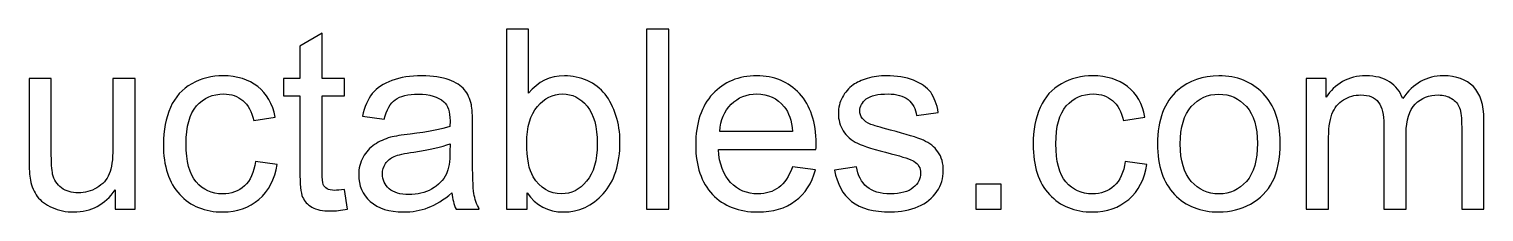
# Model space of a CAD drawing. Header units: centimetres. Extents: x -21.6 to 10.2, y -8.4 to 17.
# Drawn here: x -10.527 to -5.646, y 16.402 to 17.017 of the extents above; entities that cross this region are included whole.
import ezdxf

# ---------------------------------------------------------------- set-up
doc = ezdxf.new("R2010")
doc.units = ezdxf.units.CM
doc.header["$MEASUREMENT"] = 0
doc.layers.add('layer 1', color=7, linetype='Continuous')

msp = doc.modelspace()

# ---------------------------------------------------------------- linework, layer by layer
at = {"layer": 'layer 1', "color": 250}
for points, knots in [([(-9.46951, 16.47763), (-9.46951, 16.47763), (-9.45935, 16.41188), (-9.45935, 16.41188), (-9.45935, 16.41188), (-9.48023, 16.4075), (-9.499, 16.40524), (-9.51537, 16.40524), (-9.51537, 16.40524), (-9.54232, 16.40524), (-9.5632, 16.40948), (-9.57816, 16.41808), (-9.57816, 16.41808), (-9.59298, 16.42669), (-9.60342, 16.43784), (-9.60949, 16.45181), (-9.60949, 16.45181), (-9.61556, 16.46578), (-9.61852, 16.49513), (-9.61852, 16.53986), (-9.61852, 16.53986), (-9.61852, 16.53986), (-9.61852, 16.79302), (-9.61852, 16.79302), (-9.61852, 16.79302), (-9.61852, 16.79302), (-9.67355, 16.79302), (-9.67355, 16.79302), (-9.67355, 16.79302), (-9.67355, 16.79302), (-9.67355, 16.85059), (-9.67355, 16.85059), (-9.67355, 16.85059), (-9.67355, 16.85059), (-9.61852, 16.85059), (-9.61852, 16.85059), (-9.61852, 16.85059), (-9.61852, 16.85059), (-9.61852, 16.95925), (-9.61852, 16.95925), (-9.61852, 16.95925), (-9.61852, 16.95925), (-9.54401, 17.00398), (-9.54401, 17.00398), (-9.54401, 17.00398), (-9.54401, 17.00398), (-9.54401, 16.85059), (-9.54401, 16.85059), (-9.54401, 16.85059), (-9.54401, 16.85059), (-9.46951, 16.85059), (-9.46951, 16.85059), (-9.46951, 16.85059), (-9.46951, 16.85059), (-9.46951, 16.79302), (-9.46951, 16.79302), (-9.46951, 16.79302), (-9.46951, 16.79302), (-9.54401, 16.79302), (-9.54401, 16.79302), (-9.54401, 16.79302), (-9.54401, 16.79302), (-9.54401, 16.53563), (-9.54401, 16.53563), (-9.54401, 16.53563), (-9.54401, 16.51432), (-9.54274, 16.50063), (-9.54006, 16.49457), (-9.54006, 16.49457), (-9.53752, 16.4885), (-9.53329, 16.4837), (-9.52736, 16.48003), (-9.52736, 16.48003), (-9.52143, 16.4765), (-9.51297, 16.47467), (-9.50196, 16.47467), (-9.50196, 16.47467), (-9.49378, 16.47467), (-9.48291, 16.47566), (-9.46951, 16.47763)], [0, 0, 0, 0, 0.047619, 0.047619, 0.047619, 0.047619, 0.0952381, 0.0952381, 0.0952381, 0.0952381, 0.1428571, 0.1428571, 0.1428571, 0.1428571, 0.1904762, 0.1904762, 0.1904762, 0.1904762, 0.2380952, 0.2380952, 0.2380952, 0.2380952, 0.2857143, 0.2857143, 0.2857143, 0.2857143, 0.3333333, 0.3333333, 0.3333333, 0.3333333, 0.3809524, 0.3809524, 0.3809524, 0.3809524, 0.4285714, 0.4285714, 0.4285714, 0.4285714, 0.4761905, 0.4761905, 0.4761905, 0.4761905, 0.5238095, 0.5238095, 0.5238095, 0.5238095, 0.5714286, 0.5714286, 0.5714286, 0.5714286, 0.6190476, 0.6190476, 0.6190476, 0.6190476, 0.6666667, 0.6666667, 0.6666667, 0.6666667, 0.7142857, 0.7142857, 0.7142857, 0.7142857, 0.7619048, 0.7619048, 0.7619048, 0.7619048, 0.8095238, 0.8095238, 0.8095238, 0.8095238, 0.8571429, 0.8571429, 0.8571429, 0.8571429, 0.9047619, 0.9047619, 0.9047619, 0.9047619, 1, 1, 1, 1]), ([(-8.85652, 16.41117), (-8.85652, 16.41117), (-8.92595, 16.41117), (-8.92595, 16.41117), (-8.92595, 16.41117), (-8.92595, 16.41117), (-8.92595, 17.01739), (-8.92595, 17.01739), (-8.92595, 17.01739), (-8.92595, 17.01739), (-8.85144, 17.01739), (-8.85144, 17.01739), (-8.85144, 17.01739), (-8.85144, 17.01739), (-8.85144, 16.80106), (-8.85144, 16.80106), (-8.85144, 16.80106), (-8.81997, 16.84029), (-8.7799, 16.85991), (-8.73107, 16.85991), (-8.73107, 16.85991), (-8.70412, 16.85991), (-8.67844, 16.85454), (-8.65431, 16.84368), (-8.65431, 16.84368), (-8.63018, 16.83281), (-8.61042, 16.81743), (-8.59476, 16.79782), (-8.59476, 16.79782), (-8.57924, 16.77806), (-8.56696, 16.75435), (-8.55821, 16.72655), (-8.55821, 16.72655), (-8.54932, 16.6989), (-8.54494, 16.66912), (-8.54494, 16.63751), (-8.54494, 16.63751), (-8.54494, 16.56244), (-8.56357, 16.5043), (-8.60068, 16.46338), (-8.60068, 16.46338), (-8.63794, 16.42232), (-8.68253, 16.40186), (-8.7346, 16.40186), (-8.7346, 16.40186), (-8.78639, 16.40186), (-8.82703, 16.42345), (-8.85652, 16.46649), (-8.85652, 16.46649), (-8.85652, 16.46649), (-8.85652, 16.41117), (-8.85652, 16.41117)], [0, 0, 0, 0, 0.0714286, 0.0714286, 0.0714286, 0.0714286, 0.1428571, 0.1428571, 0.1428571, 0.1428571, 0.2142857, 0.2142857, 0.2142857, 0.2142857, 0.2857143, 0.2857143, 0.2857143, 0.2857143, 0.3571429, 0.3571429, 0.3571429, 0.3571429, 0.4285714, 0.4285714, 0.4285714, 0.4285714, 0.5, 0.5, 0.5, 0.5, 0.5714286, 0.5714286, 0.5714286, 0.5714286, 0.6428571, 0.6428571, 0.6428571, 0.6428571, 0.7142857, 0.7142857, 0.7142857, 0.7142857, 0.7857143, 0.7857143, 0.7857143, 0.7857143, 0.8571429, 0.8571429, 0.8571429, 0.8571429, 1, 1, 1, 1]), ([(-8.4559, 16.41117), (-8.4559, 16.41117), (-8.4559, 17.01739), (-8.4559, 17.01739), (-8.4559, 17.01739), (-8.4559, 17.01739), (-8.3814, 17.01739), (-8.3814, 17.01739), (-8.3814, 17.01739), (-8.3814, 17.01739), (-8.3814, 16.41117), (-8.3814, 16.41117), (-8.3814, 16.41117), (-8.3814, 16.41117), (-8.4559, 16.41117), (-8.4559, 16.41117)], [0, 0, 0, 0, 0.2, 0.2, 0.2, 0.2, 0.4, 0.4, 0.4, 0.4, 0.6, 0.6, 0.6, 0.6, 1, 1, 1, 1]), ([(-10.23843, 16.41117), (-10.23843, 16.41117), (-10.23843, 16.4765), (-10.23843, 16.4765), (-10.23843, 16.4765), (-10.27258, 16.42669), (-10.31886, 16.40186), (-10.37742, 16.40186), (-10.37742, 16.40186), (-10.40325, 16.40186), (-10.42738, 16.4068), (-10.44981, 16.41667), (-10.44981, 16.41667), (-10.47225, 16.42669), (-10.4889, 16.43911), (-10.49977, 16.45407), (-10.49977, 16.45407), (-10.51063, 16.46917), (-10.51825, 16.48751), (-10.52263, 16.50924), (-10.52263, 16.50924), (-10.52559, 16.52392), (-10.52714, 16.54706), (-10.52714, 16.57867), (-10.52714, 16.57867), (-10.52714, 16.57867), (-10.52714, 16.85059), (-10.52714, 16.85059), (-10.52714, 16.85059), (-10.52714, 16.85059), (-10.45264, 16.85059), (-10.45264, 16.85059), (-10.45264, 16.85059), (-10.45264, 16.85059), (-10.45264, 16.60746), (-10.45264, 16.60746), (-10.45264, 16.60746), (-10.45264, 16.56865), (-10.45108, 16.5424), (-10.44812, 16.529), (-10.44812, 16.529), (-10.44346, 16.50938), (-10.43359, 16.49414), (-10.41835, 16.483), (-10.41835, 16.483), (-10.40325, 16.47185), (-10.38462, 16.4662), (-10.36232, 16.4662), (-10.36232, 16.4662), (-10.34003, 16.4662), (-10.31914, 16.47185), (-10.29967, 16.48328), (-10.29967, 16.48328), (-10.2802, 16.49471), (-10.26637, 16.51037), (-10.25818, 16.52999), (-10.25818, 16.52999), (-10.25014, 16.5496), (-10.24605, 16.57825), (-10.24605, 16.61564), (-10.24605, 16.61564), (-10.24605, 16.61564), (-10.24605, 16.85059), (-10.24605, 16.85059), (-10.24605, 16.85059), (-10.24605, 16.85059), (-10.17154, 16.85059), (-10.17154, 16.85059), (-10.17154, 16.85059), (-10.17154, 16.85059), (-10.17154, 16.41117), (-10.17154, 16.41117), (-10.17154, 16.41117), (-10.17154, 16.41117), (-10.23843, 16.41117), (-10.23843, 16.41117)], [0, 0, 0, 0, 0.05, 0.05, 0.05, 0.05, 0.1, 0.1, 0.1, 0.1, 0.15, 0.15, 0.15, 0.15, 0.2, 0.2, 0.2, 0.2, 0.25, 0.25, 0.25, 0.25, 0.3, 0.3, 0.3, 0.3, 0.35, 0.35, 0.35, 0.35, 0.4, 0.4, 0.4, 0.4, 0.45, 0.45, 0.45, 0.45, 0.5, 0.5, 0.5, 0.5, 0.55, 0.55, 0.55, 0.55, 0.6, 0.6, 0.6, 0.6, 0.65, 0.65, 0.65, 0.65, 0.7, 0.7, 0.7, 0.7, 0.75, 0.75, 0.75, 0.75, 0.8, 0.8, 0.8, 0.8, 0.85, 0.85, 0.85, 0.85, 0.9, 0.9, 0.9, 0.9, 1, 1, 1, 1]), ([(-9.76754, 16.57204), (-9.76754, 16.57204), (-9.69473, 16.56188), (-9.69473, 16.56188), (-9.69473, 16.56188), (-9.70277, 16.51178), (-9.72309, 16.47269), (-9.75597, 16.44433), (-9.75597, 16.44433), (-9.78885, 16.41597), (-9.82935, 16.40186), (-9.87718, 16.40186), (-9.87718, 16.40186), (-9.93715, 16.40186), (-9.98542, 16.42147), (-10.02182, 16.4607), (-10.02182, 16.4607), (-10.05837, 16.49993), (-10.07657, 16.55609), (-10.07657, 16.62919), (-10.07657, 16.62919), (-10.07657, 16.6766), (-10.06867, 16.71795), (-10.05301, 16.75351), (-10.05301, 16.75351), (-10.03734, 16.78893), (-10.0135, 16.8156), (-9.98132, 16.83323), (-9.98132, 16.83323), (-9.94929, 16.85102), (-9.91444, 16.85991), (-9.87662, 16.85991), (-9.87662, 16.85991), (-9.82906, 16.85991), (-9.78998, 16.84791), (-9.75978, 16.82378), (-9.75978, 16.82378), (-9.72944, 16.79965), (-9.70997, 16.76536), (-9.7015, 16.72105), (-9.7015, 16.72105), (-9.7015, 16.72105), (-9.77347, 16.71004), (-9.77347, 16.71004), (-9.77347, 16.71004), (-9.78038, 16.73954), (-9.79252, 16.76169), (-9.81015, 16.77665), (-9.81015, 16.77665), (-9.82765, 16.79147), (-9.84882, 16.79894), (-9.87365, 16.79894), (-9.87365, 16.79894), (-9.91119, 16.79894), (-9.94167, 16.78554), (-9.96524, 16.75873), (-9.96524, 16.75873), (-9.98866, 16.73178), (-10.00037, 16.68944), (-10.00037, 16.6313), (-10.00037, 16.6313), (-10.00037, 16.57232), (-9.98908, 16.52956), (-9.96651, 16.50289), (-9.96651, 16.50289), (-9.94379, 16.47622), (-9.91429, 16.46282), (-9.87803, 16.46282), (-9.87803, 16.46282), (-9.84868, 16.46282), (-9.82427, 16.47171), (-9.80479, 16.48963), (-9.80479, 16.48963), (-9.78518, 16.50741), (-9.77276, 16.53492), (-9.76754, 16.57204)], [0, 0, 0, 0, 0.05, 0.05, 0.05, 0.05, 0.1, 0.1, 0.1, 0.1, 0.15, 0.15, 0.15, 0.15, 0.2, 0.2, 0.2, 0.2, 0.25, 0.25, 0.25, 0.25, 0.3, 0.3, 0.3, 0.3, 0.35, 0.35, 0.35, 0.35, 0.4, 0.4, 0.4, 0.4, 0.45, 0.45, 0.45, 0.45, 0.5, 0.5, 0.5, 0.5, 0.55, 0.55, 0.55, 0.55, 0.6, 0.6, 0.6, 0.6, 0.65, 0.65, 0.65, 0.65, 0.7, 0.7, 0.7, 0.7, 0.75, 0.75, 0.75, 0.75, 0.8, 0.8, 0.8, 0.8, 0.85, 0.85, 0.85, 0.85, 0.9, 0.9, 0.9, 0.9, 1, 1, 1, 1]), ([(-9.10897, 16.4662), (-9.13663, 16.44264), (-9.1633, 16.42613), (-9.18884, 16.41639), (-9.18884, 16.41639), (-9.21438, 16.40665), (-9.24175, 16.40186), (-9.27111, 16.40186), (-9.27111, 16.40186), (-9.31937, 16.40186), (-9.35648, 16.41357), (-9.38244, 16.43713), (-9.38244, 16.43713), (-9.40841, 16.46056), (-9.42139, 16.49062), (-9.42139, 16.52716), (-9.42139, 16.52716), (-9.42139, 16.54861), (-9.41645, 16.56823), (-9.40671, 16.58601), (-9.40671, 16.58601), (-9.39684, 16.60379), (-9.384, 16.6179), (-9.36819, 16.62862), (-9.36819, 16.62862), (-9.35225, 16.63935), (-9.33447, 16.64753), (-9.31457, 16.65304), (-9.31457, 16.65304), (-9.29989, 16.65685), (-9.27774, 16.66051), (-9.24825, 16.66418), (-9.24825, 16.66418), (-9.18813, 16.67124), (-9.14368, 16.67985), (-9.11532, 16.68972), (-9.11532, 16.68972), (-9.11504, 16.69988), (-9.1149, 16.70638), (-9.1149, 16.70906), (-9.1149, 16.70906), (-9.1149, 16.73925), (-9.12195, 16.76056), (-9.13606, 16.77298), (-9.13606, 16.77298), (-9.15511, 16.78977), (-9.18348, 16.7981), (-9.22101, 16.7981), (-9.22101, 16.7981), (-9.25615, 16.7981), (-9.28211, 16.79189), (-9.29876, 16.77961), (-9.29876, 16.77961), (-9.31556, 16.76734), (-9.32783, 16.7456), (-9.33588, 16.71428), (-9.33588, 16.71428), (-9.33588, 16.71428), (-9.40869, 16.72444), (-9.40869, 16.72444), (-9.40869, 16.72444), (-9.40206, 16.75562), (-9.39119, 16.78088), (-9.37595, 16.80007), (-9.37595, 16.80007), (-9.36071, 16.81926), (-9.3387, 16.83394), (-9.30991, 16.84438), (-9.30991, 16.84438), (-9.28127, 16.85468), (-9.24782, 16.85991), (-9.21, 16.85991), (-9.21, 16.85991), (-9.17247, 16.85991), (-9.14185, 16.85553), (-9.11828, 16.84664), (-9.11828, 16.84664), (-9.09486, 16.83775), (-9.0775, 16.82674), (-9.06649, 16.81334), (-9.06649, 16.81334), (-9.05549, 16.79993), (-9.04773, 16.783), (-9.04321, 16.76254), (-9.04321, 16.76254), (-9.04081, 16.74984), (-9.03954, 16.72698), (-9.03954, 16.6941), (-9.03954, 16.6941), (-9.03954, 16.6941), (-9.03954, 16.59532), (-9.03954, 16.59532), (-9.03954, 16.59532), (-9.03954, 16.52632), (-9.03799, 16.48271), (-9.03489, 16.46423), (-9.03489, 16.46423), (-9.03192, 16.44574), (-9.02571, 16.4281), (-9.01668, 16.41117), (-9.01668, 16.41117), (-9.01668, 16.41117), (-9.09458, 16.41117), (-9.09458, 16.41117), (-9.09458, 16.41117), (-9.10205, 16.42683), (-9.10685, 16.44518), (-9.10897, 16.4662)], [0, 0, 0, 0, 0.0357143, 0.0357143, 0.0357143, 0.0357143, 0.0714286, 0.0714286, 0.0714286, 0.0714286, 0.1071429, 0.1071429, 0.1071429, 0.1071429, 0.1428571, 0.1428571, 0.1428571, 0.1428571, 0.1785714, 0.1785714, 0.1785714, 0.1785714, 0.2142857, 0.2142857, 0.2142857, 0.2142857, 0.25, 0.25, 0.25, 0.25, 0.2857143, 0.2857143, 0.2857143, 0.2857143, 0.3214286, 0.3214286, 0.3214286, 0.3214286, 0.3571429, 0.3571429, 0.3571429, 0.3571429, 0.3928571, 0.3928571, 0.3928571, 0.3928571, 0.4285714, 0.4285714, 0.4285714, 0.4285714, 0.4642857, 0.4642857, 0.4642857, 0.4642857, 0.5, 0.5, 0.5, 0.5, 0.5357143, 0.5357143, 0.5357143, 0.5357143, 0.5714286, 0.5714286, 0.5714286, 0.5714286, 0.6071429, 0.6071429, 0.6071429, 0.6071429, 0.6428571, 0.6428571, 0.6428571, 0.6428571, 0.6785714, 0.6785714, 0.6785714, 0.6785714, 0.7142857, 0.7142857, 0.7142857, 0.7142857, 0.75, 0.75, 0.75, 0.75, 0.7857143, 0.7857143, 0.7857143, 0.7857143, 0.8214286, 0.8214286, 0.8214286, 0.8214286, 0.8571429, 0.8571429, 0.8571429, 0.8571429, 0.8928571, 0.8928571, 0.8928571, 0.8928571, 0.9285714, 0.9285714, 0.9285714, 0.9285714, 1, 1, 1, 1]), ([(-7.96639, 16.55341), (-7.96639, 16.55341), (-7.88934, 16.54325), (-7.88934, 16.54325), (-7.88934, 16.54325), (-7.90134, 16.49852), (-7.92377, 16.46366), (-7.95651, 16.43897), (-7.95651, 16.43897), (-7.98925, 16.41427), (-8.03102, 16.40186), (-8.08196, 16.40186), (-8.08196, 16.40186), (-8.14602, 16.40186), (-8.19682, 16.42161), (-8.23436, 16.46112), (-8.23436, 16.46112), (-8.2719, 16.50049), (-8.29066, 16.55595), (-8.29066, 16.62721), (-8.29066, 16.62721), (-8.29066, 16.70087), (-8.27175, 16.75816), (-8.2338, 16.7988), (-8.2338, 16.7988), (-8.19584, 16.83959), (-8.14659, 16.85991), (-8.08605, 16.85991), (-8.08605, 16.85991), (-8.02749, 16.85991), (-7.97965, 16.84001), (-7.94254, 16.80007), (-7.94254, 16.80007), (-7.90543, 16.76014), (-7.8868, 16.70398), (-7.8868, 16.63159), (-7.8868, 16.63159), (-7.8868, 16.62721), (-7.88694, 16.62058), (-7.88722, 16.61183), (-7.88722, 16.61183), (-7.88722, 16.61183), (-8.21446, 16.61183), (-8.21446, 16.61183), (-8.21446, 16.61183), (-8.21164, 16.56371), (-8.19809, 16.52674), (-8.17354, 16.5012), (-8.17354, 16.5012), (-8.14913, 16.47566), (-8.11851, 16.46282), (-8.08196, 16.46282), (-8.08196, 16.46282), (-8.05472, 16.46282), (-8.03144, 16.47001), (-8.01225, 16.48441), (-8.01225, 16.48441), (-7.99292, 16.4988), (-7.97768, 16.5218), (-7.96639, 16.55341)], [0, 0, 0, 0, 0.0625, 0.0625, 0.0625, 0.0625, 0.125, 0.125, 0.125, 0.125, 0.1875, 0.1875, 0.1875, 0.1875, 0.25, 0.25, 0.25, 0.25, 0.3125, 0.3125, 0.3125, 0.3125, 0.375, 0.375, 0.375, 0.375, 0.4375, 0.4375, 0.4375, 0.4375, 0.5, 0.5, 0.5, 0.5, 0.5625, 0.5625, 0.5625, 0.5625, 0.625, 0.625, 0.625, 0.625, 0.6875, 0.6875, 0.6875, 0.6875, 0.75, 0.75, 0.75, 0.75, 0.8125, 0.8125, 0.8125, 0.8125, 0.875, 0.875, 0.875, 0.875, 1, 1, 1, 1]), ([(-7.82485, 16.5424), (-7.82485, 16.5424), (-7.75119, 16.55426), (-7.75119, 16.55426), (-7.75119, 16.55426), (-7.7471, 16.52476), (-7.73553, 16.50219), (-7.71662, 16.48638), (-7.71662, 16.48638), (-7.69771, 16.47072), (-7.67118, 16.46282), (-7.63732, 16.46282), (-7.63732, 16.46282), (-7.60303, 16.46282), (-7.57763, 16.46973), (-7.56097, 16.4837), (-7.56097, 16.4837), (-7.54446, 16.49753), (-7.53614, 16.5139), (-7.53614, 16.53267), (-7.53614, 16.53267), (-7.53614, 16.54946), (-7.54362, 16.56272), (-7.55843, 16.57232), (-7.55843, 16.57232), (-7.56888, 16.57895), (-7.59428, 16.58728), (-7.63463, 16.59758), (-7.63463, 16.59758), (-7.6891, 16.61127), (-7.72678, 16.62312), (-7.74795, 16.63314), (-7.74795, 16.63314), (-7.76897, 16.6433), (-7.78492, 16.65713), (-7.79578, 16.67491), (-7.79578, 16.67491), (-7.80665, 16.69255), (-7.81215, 16.71216), (-7.81215, 16.73361), (-7.81215, 16.73361), (-7.81215, 16.75322), (-7.80764, 16.77129), (-7.79875, 16.78794), (-7.79875, 16.78794), (-7.78972, 16.80459), (-7.77758, 16.81842), (-7.7622, 16.82942), (-7.7622, 16.82942), (-7.75063, 16.83789), (-7.73482, 16.84509), (-7.71493, 16.85102), (-7.71493, 16.85102), (-7.69489, 16.85694), (-7.67358, 16.85991), (-7.65072, 16.85991), (-7.65072, 16.85991), (-7.61629, 16.85991), (-7.58609, 16.85497), (-7.56013, 16.84495), (-7.56013, 16.84495), (-7.53402, 16.83507), (-7.51483, 16.82152), (-7.50241, 16.80459), (-7.50241, 16.80459), (-7.49014, 16.78751), (-7.48153, 16.7648), (-7.47687, 16.73629), (-7.47687, 16.73629), (-7.47687, 16.73629), (-7.54969, 16.72613), (-7.54969, 16.72613), (-7.54969, 16.72613), (-7.55293, 16.74899), (-7.56253, 16.76691), (-7.57833, 16.77975), (-7.57833, 16.77975), (-7.59414, 16.79259), (-7.61643, 16.79894), (-7.64536, 16.79894), (-7.64536, 16.79894), (-7.67937, 16.79894), (-7.70378, 16.7933), (-7.71831, 16.78201), (-7.71831, 16.78201), (-7.73285, 16.77072), (-7.74019, 16.75746), (-7.74019, 16.74236), (-7.74019, 16.74236), (-7.74019, 16.73276), (-7.73722, 16.72401), (-7.73116, 16.71625), (-7.73116, 16.71625), (-7.72509, 16.70835), (-7.71563, 16.70172), (-7.70265, 16.6965), (-7.70265, 16.6965), (-7.69517, 16.69368), (-7.67344, 16.68733), (-7.63703, 16.67745), (-7.63703, 16.67745), (-7.58454, 16.66348), (-7.54785, 16.65191), (-7.52697, 16.64302), (-7.52697, 16.64302), (-7.50608, 16.63413), (-7.48971, 16.621), (-7.47786, 16.60407), (-7.47786, 16.60407), (-7.46587, 16.587), (-7.45994, 16.56583), (-7.45994, 16.54043), (-7.45994, 16.54043), (-7.45994, 16.51573), (-7.46714, 16.49245), (-7.48167, 16.47058), (-7.48167, 16.47058), (-7.4962, 16.44871), (-7.51709, 16.43177), (-7.54432, 16.41978), (-7.54432, 16.41978), (-7.5717, 16.40778), (-7.6026, 16.40186), (-7.63703, 16.40186), (-7.63703, 16.40186), (-7.69404, 16.40186), (-7.73765, 16.41371), (-7.76756, 16.43728), (-7.76756, 16.43728), (-7.79748, 16.46098), (-7.81653, 16.49598), (-7.82485, 16.5424)], [0, 0, 0, 0, 0.0294118, 0.0294118, 0.0294118, 0.0294118, 0.0588235, 0.0588235, 0.0588235, 0.0588235, 0.0882353, 0.0882353, 0.0882353, 0.0882353, 0.1176471, 0.1176471, 0.1176471, 0.1176471, 0.1470588, 0.1470588, 0.1470588, 0.1470588, 0.1764706, 0.1764706, 0.1764706, 0.1764706, 0.2058824, 0.2058824, 0.2058824, 0.2058824, 0.2352941, 0.2352941, 0.2352941, 0.2352941, 0.2647059, 0.2647059, 0.2647059, 0.2647059, 0.2941176, 0.2941176, 0.2941176, 0.2941176, 0.3235294, 0.3235294, 0.3235294, 0.3235294, 0.3529412, 0.3529412, 0.3529412, 0.3529412, 0.3823529, 0.3823529, 0.3823529, 0.3823529, 0.4117647, 0.4117647, 0.4117647, 0.4117647, 0.4411765, 0.4411765, 0.4411765, 0.4411765, 0.4705882, 0.4705882, 0.4705882, 0.4705882, 0.5, 0.5, 0.5, 0.5, 0.5294118, 0.5294118, 0.5294118, 0.5294118, 0.5588235, 0.5588235, 0.5588235, 0.5588235, 0.5882353, 0.5882353, 0.5882353, 0.5882353, 0.6176471, 0.6176471, 0.6176471, 0.6176471, 0.6470588, 0.6470588, 0.6470588, 0.6470588, 0.6764706, 0.6764706, 0.6764706, 0.6764706, 0.7058824, 0.7058824, 0.7058824, 0.7058824, 0.7352941, 0.7352941, 0.7352941, 0.7352941, 0.7647059, 0.7647059, 0.7647059, 0.7647059, 0.7941176, 0.7941176, 0.7941176, 0.7941176, 0.8235294, 0.8235294, 0.8235294, 0.8235294, 0.8529412, 0.8529412, 0.8529412, 0.8529412, 0.8823529, 0.8823529, 0.8823529, 0.8823529, 0.9117647, 0.9117647, 0.9117647, 0.9117647, 0.9411765, 0.9411765, 0.9411765, 0.9411765, 1, 1, 1, 1]), ([(-6.84963, 16.57204), (-6.84963, 16.57204), (-6.77682, 16.56188), (-6.77682, 16.56188), (-6.77682, 16.56188), (-6.78486, 16.51178), (-6.80518, 16.47269), (-6.83806, 16.44433), (-6.83806, 16.44433), (-6.87094, 16.41597), (-6.91144, 16.40186), (-6.95927, 16.40186), (-6.95927, 16.40186), (-7.01924, 16.40186), (-7.06751, 16.42147), (-7.10391, 16.4607), (-7.10391, 16.4607), (-7.14046, 16.49993), (-7.15866, 16.55609), (-7.15866, 16.62919), (-7.15866, 16.62919), (-7.15866, 16.6766), (-7.15076, 16.71795), (-7.1351, 16.75351), (-7.1351, 16.75351), (-7.11943, 16.78893), (-7.09559, 16.8156), (-7.06341, 16.83323), (-7.06341, 16.83323), (-7.03138, 16.85102), (-6.99653, 16.85991), (-6.95871, 16.85991), (-6.95871, 16.85991), (-6.91115, 16.85991), (-6.87207, 16.84791), (-6.84187, 16.82378), (-6.84187, 16.82378), (-6.81153, 16.79965), (-6.79206, 16.76536), (-6.78359, 16.72105), (-6.78359, 16.72105), (-6.78359, 16.72105), (-6.85556, 16.71004), (-6.85556, 16.71004), (-6.85556, 16.71004), (-6.86247, 16.73954), (-6.87461, 16.76169), (-6.89224, 16.77665), (-6.89224, 16.77665), (-6.90974, 16.79147), (-6.93091, 16.79894), (-6.95574, 16.79894), (-6.95574, 16.79894), (-6.99328, 16.79894), (-7.02376, 16.78554), (-7.04733, 16.75873), (-7.04733, 16.75873), (-7.07075, 16.73178), (-7.08246, 16.68944), (-7.08246, 16.6313), (-7.08246, 16.6313), (-7.08246, 16.57232), (-7.07117, 16.52956), (-7.0486, 16.50289), (-7.0486, 16.50289), (-7.02588, 16.47622), (-6.99638, 16.46282), (-6.96012, 16.46282), (-6.96012, 16.46282), (-6.93077, 16.46282), (-6.90636, 16.47171), (-6.88688, 16.48963), (-6.88688, 16.48963), (-6.86727, 16.50741), (-6.85485, 16.53492), (-6.84963, 16.57204)], [0, 0, 0, 0, 0.05, 0.05, 0.05, 0.05, 0.1, 0.1, 0.1, 0.1, 0.15, 0.15, 0.15, 0.15, 0.2, 0.2, 0.2, 0.2, 0.25, 0.25, 0.25, 0.25, 0.3, 0.3, 0.3, 0.3, 0.35, 0.35, 0.35, 0.35, 0.4, 0.4, 0.4, 0.4, 0.45, 0.45, 0.45, 0.45, 0.5, 0.5, 0.5, 0.5, 0.55, 0.55, 0.55, 0.55, 0.6, 0.6, 0.6, 0.6, 0.65, 0.65, 0.65, 0.65, 0.7, 0.7, 0.7, 0.7, 0.75, 0.75, 0.75, 0.75, 0.8, 0.8, 0.8, 0.8, 0.85, 0.85, 0.85, 0.85, 0.9, 0.9, 0.9, 0.9, 1, 1, 1, 1]), ([(-6.74125, 16.63088), (-6.74125, 16.71202), (-6.71867, 16.77213), (-6.67338, 16.81122), (-6.67338, 16.81122), (-6.6357, 16.84368), (-6.58955, 16.85991), (-6.53523, 16.85991), (-6.53523, 16.85991), (-6.47497, 16.85991), (-6.42558, 16.84015), (-6.3872, 16.80064), (-6.3872, 16.80064), (-6.34896, 16.76127), (-6.32977, 16.70666), (-6.32977, 16.63709), (-6.32977, 16.63709), (-6.32977, 16.58065), (-6.33823, 16.53634), (-6.35517, 16.50402), (-6.35517, 16.50402), (-6.3721, 16.47171), (-6.3968, 16.44659), (-6.42925, 16.42867), (-6.42925, 16.42867), (-6.46157, 16.41075), (-6.49699, 16.40186), (-6.53523, 16.40186), (-6.53523, 16.40186), (-6.59675, 16.40186), (-6.64642, 16.42147), (-6.68438, 16.46084), (-6.68438, 16.46084), (-6.72234, 16.50021), (-6.74125, 16.55694), (-6.74125, 16.63088)], [0, 0, 0, 0, 0.1, 0.1, 0.1, 0.1, 0.2, 0.2, 0.2, 0.2, 0.3, 0.3, 0.3, 0.3, 0.4, 0.4, 0.4, 0.4, 0.5, 0.5, 0.5, 0.5, 0.6, 0.6, 0.6, 0.6, 0.7, 0.7, 0.7, 0.7, 0.8, 0.8, 0.8, 0.8, 1, 1, 1, 1]), ([(-6.24242, 16.41117), (-6.24242, 16.41117), (-6.24242, 16.85059), (-6.24242, 16.85059), (-6.24242, 16.85059), (-6.24242, 16.85059), (-6.17553, 16.85059), (-6.17553, 16.85059), (-6.17553, 16.85059), (-6.17553, 16.85059), (-6.17553, 16.7885), (-6.17553, 16.7885), (-6.17553, 16.7885), (-6.16185, 16.80995), (-6.1435, 16.82731), (-6.12064, 16.84029), (-6.12064, 16.84029), (-6.09778, 16.85341), (-6.07182, 16.85991), (-6.04261, 16.85991), (-6.04261, 16.85991), (-6.01015, 16.85991), (-5.98348, 16.85313), (-5.96274, 16.83973), (-5.96274, 16.83973), (-5.94199, 16.82618), (-5.92732, 16.80741), (-5.91885, 16.78314), (-5.91885, 16.78314), (-5.88386, 16.83436), (-5.83856, 16.85991), (-5.78268, 16.85991), (-5.78268, 16.85991), (-5.73893, 16.85991), (-5.70521, 16.84791), (-5.68178, 16.82378), (-5.68178, 16.82378), (-5.65822, 16.79965), (-5.64636, 16.76254), (-5.64636, 16.71244), (-5.64636, 16.71244), (-5.64636, 16.71244), (-5.64636, 16.41117), (-5.64636, 16.41117), (-5.64636, 16.41117), (-5.64636, 16.41117), (-5.72087, 16.41117), (-5.72087, 16.41117), (-5.72087, 16.41117), (-5.72087, 16.41117), (-5.72087, 16.68775), (-5.72087, 16.68775), (-5.72087, 16.68775), (-5.72087, 16.71738), (-5.72341, 16.73883), (-5.72821, 16.75195), (-5.72821, 16.75195), (-5.73301, 16.76508), (-5.74176, 16.77552), (-5.7546, 16.78356), (-5.7546, 16.78356), (-5.7673, 16.79161), (-5.78225, 16.79556), (-5.79933, 16.79556), (-5.79933, 16.79556), (-5.83037, 16.79556), (-5.85606, 16.78526), (-5.87652, 16.7648), (-5.87652, 16.7648), (-5.89698, 16.74419), (-5.90714, 16.71131), (-5.90714, 16.66616), (-5.90714, 16.66616), (-5.90714, 16.66616), (-5.90714, 16.41117), (-5.90714, 16.41117), (-5.90714, 16.41117), (-5.90714, 16.41117), (-5.98165, 16.41117), (-5.98165, 16.41117), (-5.98165, 16.41117), (-5.98165, 16.41117), (-5.98165, 16.69636), (-5.98165, 16.69636), (-5.98165, 16.69636), (-5.98165, 16.72938), (-5.98771, 16.75421), (-5.99985, 16.77072), (-5.99985, 16.77072), (-6.01198, 16.78723), (-6.03188, 16.79556), (-6.0594, 16.79556), (-6.0594, 16.79556), (-6.08028, 16.79556), (-6.09961, 16.79005), (-6.11739, 16.77905), (-6.11739, 16.77905), (-6.13517, 16.76804), (-6.14802, 16.75195), (-6.15606, 16.73065), (-6.15606, 16.73065), (-6.16396, 16.70948), (-6.16791, 16.67886), (-6.16791, 16.63892), (-6.16791, 16.63892), (-6.16791, 16.63892), (-6.16791, 16.41117), (-6.16791, 16.41117), (-6.16791, 16.41117), (-6.16791, 16.41117), (-6.24242, 16.41117), (-6.24242, 16.41117)], [0, 0, 0, 0, 0.0344828, 0.0344828, 0.0344828, 0.0344828, 0.0689655, 0.0689655, 0.0689655, 0.0689655, 0.1034483, 0.1034483, 0.1034483, 0.1034483, 0.137931, 0.137931, 0.137931, 0.137931, 0.1724138, 0.1724138, 0.1724138, 0.1724138, 0.2068966, 0.2068966, 0.2068966, 0.2068966, 0.2413793, 0.2413793, 0.2413793, 0.2413793, 0.2758621, 0.2758621, 0.2758621, 0.2758621, 0.3103448, 0.3103448, 0.3103448, 0.3103448, 0.3448276, 0.3448276, 0.3448276, 0.3448276, 0.3793103, 0.3793103, 0.3793103, 0.3793103, 0.4137931, 0.4137931, 0.4137931, 0.4137931, 0.4482759, 0.4482759, 0.4482759, 0.4482759, 0.4827586, 0.4827586, 0.4827586, 0.4827586, 0.5172414, 0.5172414, 0.5172414, 0.5172414, 0.5517241, 0.5517241, 0.5517241, 0.5517241, 0.5862069, 0.5862069, 0.5862069, 0.5862069, 0.6206897, 0.6206897, 0.6206897, 0.6206897, 0.6551724, 0.6551724, 0.6551724, 0.6551724, 0.6896552, 0.6896552, 0.6896552, 0.6896552, 0.7241379, 0.7241379, 0.7241379, 0.7241379, 0.7586207, 0.7586207, 0.7586207, 0.7586207, 0.7931034, 0.7931034, 0.7931034, 0.7931034, 0.8275862, 0.8275862, 0.8275862, 0.8275862, 0.862069, 0.862069, 0.862069, 0.862069, 0.8965517, 0.8965517, 0.8965517, 0.8965517, 0.9310345, 0.9310345, 0.9310345, 0.9310345, 1, 1, 1, 1]), ([(-8.85737, 16.63413), (-8.85737, 16.58163), (-8.85017, 16.54367), (-8.83592, 16.52025), (-8.83592, 16.52025), (-8.81249, 16.48201), (-8.78088, 16.46282), (-8.74095, 16.46282), (-8.74095, 16.46282), (-8.70835, 16.46282), (-8.68027, 16.47693), (-8.65671, 16.50515), (-8.65671, 16.50515), (-8.633, 16.53337), (-8.62115, 16.57542), (-8.62115, 16.6313), (-8.62115, 16.6313), (-8.62115, 16.6886), (-8.63243, 16.73079), (-8.65515, 16.75802), (-8.65515, 16.75802), (-8.67787, 16.78526), (-8.70539, 16.79894), (-8.73756, 16.79894), (-8.73756, 16.79894), (-8.77016, 16.79894), (-8.79824, 16.78483), (-8.82181, 16.75661), (-8.82181, 16.75661), (-8.84551, 16.72839), (-8.85737, 16.68761), (-8.85737, 16.63413)], [0, 0, 0, 0, 0.1111111, 0.1111111, 0.1111111, 0.1111111, 0.2222222, 0.2222222, 0.2222222, 0.2222222, 0.3333333, 0.3333333, 0.3333333, 0.3333333, 0.4444444, 0.4444444, 0.4444444, 0.4444444, 0.5555556, 0.5555556, 0.5555556, 0.5555556, 0.6666667, 0.6666667, 0.6666667, 0.6666667, 0.7777778, 0.7777778, 0.7777778, 0.7777778, 1, 1, 1, 1]), ([(-8.21023, 16.67279), (-8.21023, 16.67279), (-7.96554, 16.67279), (-7.96554, 16.67279), (-7.96554, 16.67279), (-7.96879, 16.70976), (-7.97824, 16.73742), (-7.99362, 16.75591), (-7.99362, 16.75591), (-8.01719, 16.78455), (-8.04795, 16.79894), (-8.08563, 16.79894), (-8.08563, 16.79894), (-8.11978, 16.79894), (-8.14842, 16.78751), (-8.17171, 16.76465), (-8.17171, 16.76465), (-8.19485, 16.74179), (-8.20769, 16.71117), (-8.21023, 16.67279)], [0, 0, 0, 0, 0.1666667, 0.1666667, 0.1666667, 0.1666667, 0.3333333, 0.3333333, 0.3333333, 0.3333333, 0.5, 0.5, 0.5, 0.5, 0.6666667, 0.6666667, 0.6666667, 0.6666667, 1, 1, 1, 1]), ([(-6.66505, 16.63074), (-6.66505, 16.57458), (-6.65277, 16.53253), (-6.62822, 16.50473), (-6.62822, 16.50473), (-6.60352, 16.47679), (-6.57262, 16.46282), (-6.53523, 16.46282), (-6.53523, 16.46282), (-6.49826, 16.46282), (-6.46749, 16.47679), (-6.4428, 16.50487), (-6.4428, 16.50487), (-6.41825, 16.53295), (-6.40597, 16.57571), (-6.40597, 16.63314), (-6.40597, 16.63314), (-6.40597, 16.68733), (-6.41839, 16.72839), (-6.44308, 16.75619), (-6.44308, 16.75619), (-6.46778, 16.78413), (-6.49854, 16.7981), (-6.53523, 16.7981), (-6.53523, 16.7981), (-6.57262, 16.7981), (-6.60352, 16.78427), (-6.62822, 16.75647), (-6.62822, 16.75647), (-6.65277, 16.72867), (-6.66505, 16.68676), (-6.66505, 16.63074)], [0, 0, 0, 0, 0.1111111, 0.1111111, 0.1111111, 0.1111111, 0.2222222, 0.2222222, 0.2222222, 0.2222222, 0.3333333, 0.3333333, 0.3333333, 0.3333333, 0.4444444, 0.4444444, 0.4444444, 0.4444444, 0.5555556, 0.5555556, 0.5555556, 0.5555556, 0.6666667, 0.6666667, 0.6666667, 0.6666667, 0.7777778, 0.7777778, 0.7777778, 0.7777778, 1, 1, 1, 1]), ([(-9.1149, 16.6313), (-9.14199, 16.6203), (-9.18263, 16.61098), (-9.23682, 16.60336), (-9.23682, 16.60336), (-9.26758, 16.59899), (-9.28931, 16.59405), (-9.30201, 16.58855), (-9.30201, 16.58855), (-9.31471, 16.58304), (-9.32445, 16.575), (-9.33136, 16.56456), (-9.33136, 16.56456), (-9.33828, 16.55398), (-9.3418, 16.54226), (-9.3418, 16.52928), (-9.3418, 16.52928), (-9.3418, 16.50967), (-9.33432, 16.49316), (-9.31923, 16.48003), (-9.31923, 16.48003), (-9.30413, 16.46691), (-9.28211, 16.46028), (-9.25318, 16.46028), (-9.25318, 16.46028), (-9.22454, 16.46028), (-9.199, 16.46649), (-9.17656, 16.47904), (-9.17656, 16.47904), (-9.15427, 16.49146), (-9.13776, 16.50854), (-9.12731, 16.53013), (-9.12731, 16.53013), (-9.11927, 16.54692), (-9.11532, 16.57161), (-9.11532, 16.60421), (-9.11532, 16.60421), (-9.11532, 16.60421), (-9.1149, 16.6313), (-9.1149, 16.6313)], [0, 0, 0, 0, 0.0909091, 0.0909091, 0.0909091, 0.0909091, 0.1818182, 0.1818182, 0.1818182, 0.1818182, 0.2727273, 0.2727273, 0.2727273, 0.2727273, 0.3636364, 0.3636364, 0.3636364, 0.3636364, 0.4545455, 0.4545455, 0.4545455, 0.4545455, 0.5454545, 0.5454545, 0.5454545, 0.5454545, 0.6363636, 0.6363636, 0.6363636, 0.6363636, 0.7272727, 0.7272727, 0.7272727, 0.7272727, 0.8181818, 0.8181818, 0.8181818, 0.8181818, 1, 1, 1, 1]), ([(-7.35071, 16.41117), (-7.35071, 16.41117), (-7.35071, 16.49584), (-7.35071, 16.49584), (-7.35071, 16.49584), (-7.35071, 16.49584), (-7.26605, 16.49584), (-7.26605, 16.49584), (-7.26605, 16.49584), (-7.26605, 16.49584), (-7.26605, 16.41117), (-7.26605, 16.41117), (-7.26605, 16.41117), (-7.26605, 16.41117), (-7.35071, 16.41117), (-7.35071, 16.41117)], [0, 0, 0, 0, 0.2, 0.2, 0.2, 0.2, 0.4, 0.4, 0.4, 0.4, 0.6, 0.6, 0.6, 0.6, 1, 1, 1, 1])]:
    msp.add_open_spline(points, degree=3, knots=knots, dxfattribs=at)

doc.saveas('drawing.dxf')
